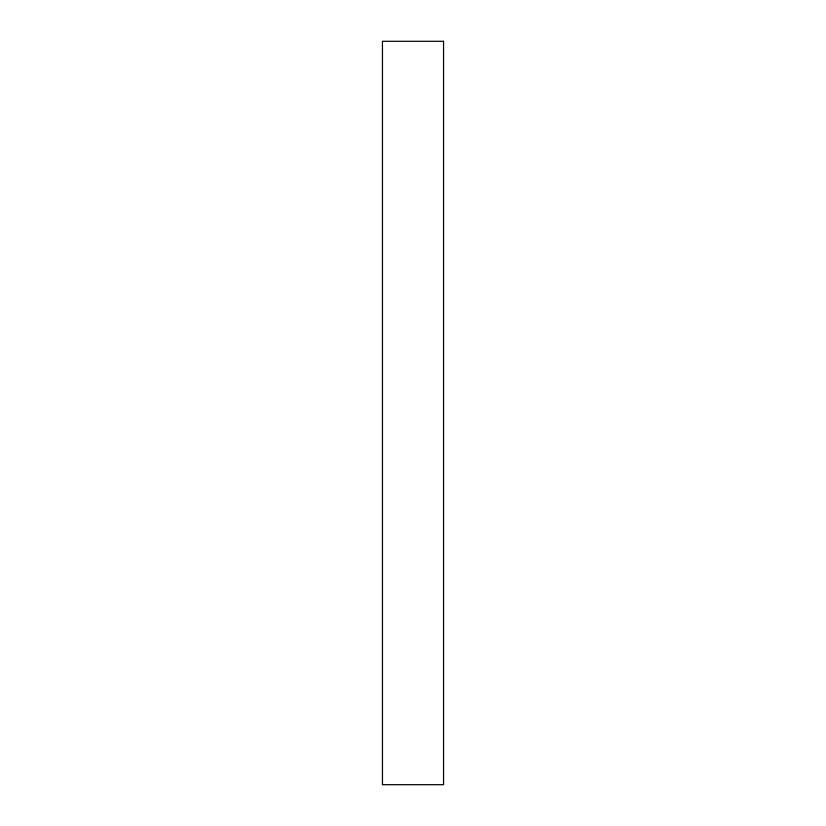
<?xml version="1.0" encoding="UTF-8"?>
<svg xmlns="http://www.w3.org/2000/svg" width="826" height="826" viewBox="0 0 826 826"><rect width="100%" height="100%" fill="white"/><g stroke="black" fill="none" stroke-linecap="round" stroke-linejoin="round"><path stroke-width="1.24" d="M443.552 41.3L382.448 41.3L382.448 784.7L443.552 784.7L443.552 41.3"/></g></svg>
